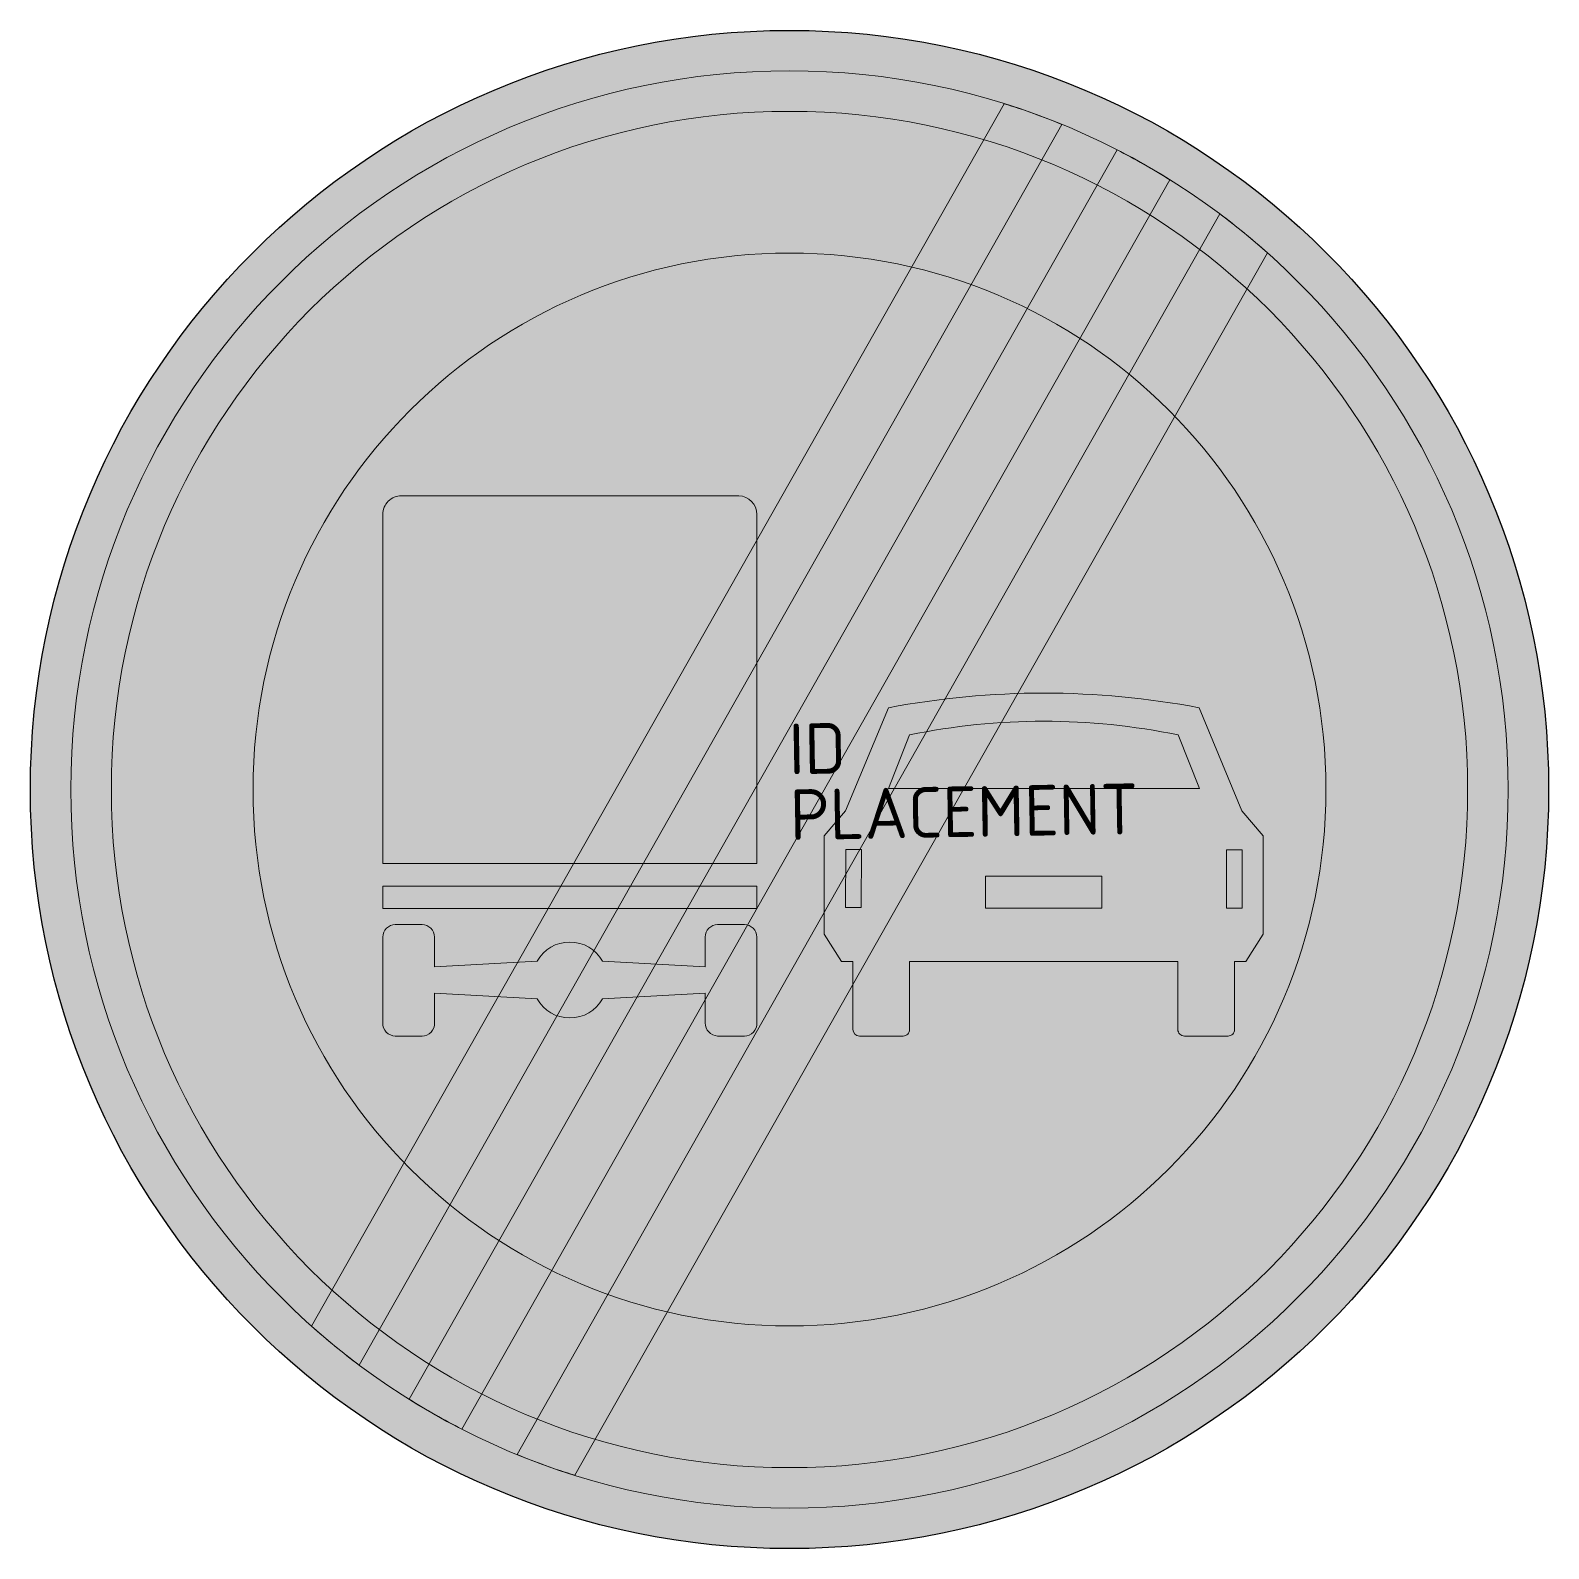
# Model space of a CAD drawing. Extents: x -3.75 to 3.75, y -3.75 to 3.75.
import ezdxf
from ezdxf.enums import TextEntityAlignment as Align

# ---------------------------------------------------------------- set-up
doc = ezdxf.new("R2010")
doc.units = 0
doc.styles.add('NLCS-ISO', font='NLCS-ISO.ttf', dxfattribs={"height": 0.25})

msp = doc.modelspace()

# ---------------------------------------------------------------- hatches: boundary and pattern name
at = {"true_color": 0xf1f0ea}
h = msp.add_hatch(color=7, dxfattribs=at)
h.dxf.hatch_style = 1
h.paths.add_polyline_path([(-3.75, 0), (-3.55, 0, -1), (3.55, 0), (3.75, 0, 1)])
h = msp.add_hatch(color=7, dxfattribs=at)
h.dxf.hatch_style = 1
h.paths.add_polyline_path([(-3.55, 0), (-3.35, 0, -1), (3.35, 0), (3.55, 0, 1)])
at = {"true_color": 0x2a292a}
h = msp.add_hatch(color=250, dxfattribs=at)
h.dxf.hatch_style = 1
edge = h.paths.add_edge_path()
edge.add_line((-2.1262, -2.8429), (1.3461, 3.2849))
edge.add_arc((0, 0), 3.55, 67.71632, 72.61112)
edge.add_line((1.0609, 3.3878), (-2.361, -2.6511))
edge.add_arc((0, 0), 3.55, 228.31278, 233.20759)
at = {"true_color": 0xf1f0ea}
h = msp.add_hatch(color=7, dxfattribs=at)
h.dxf.hatch_style = 1
h.paths.add_polyline_path([(-3.35, 0), (-2.65, 0, -1), (2.65, 0), (3.35, 0, 1)])
at = {"true_color": 0x2a292a}
h = msp.add_hatch(color=250, dxfattribs=at)
h.dxf.hatch_style = 1
edge = h.paths.add_edge_path()
edge.add_line((1.6186, 3.1595), (-1.8786, -3.0122))
edge.add_arc((0, 0), 3.55, 238.04957, 242.87433)
edge.add_line((-1.6186, -3.1595), (1.8786, 3.0122))
edge.add_arc((0, 0), 3.55, 58.04957, 62.87433)
h = msp.add_hatch(color=250, dxfattribs=at)
h.dxf.hatch_style = 1
edge = h.paths.add_edge_path()
edge.add_line((-1.0609, -3.3878), (2.361, 2.6511))
edge.add_arc((0, 0), 3.55, 48.31278, 53.20759)
edge.add_line((2.1262, 2.8429), (-1.3461, -3.2849))
edge.add_arc((0, 0), 3.55, 247.71632, 252.61112)
at = {"true_color": 0xf1f0ea}
h = msp.add_hatch(color=7, dxfattribs=at)
h.dxf.hatch_style = 1
h.paths.add_polyline_path([(-2.65, 0, 1), (2.65, 0, 1)])
h.paths.add_polyline_path([(-0.1612, 1.3587), (-0.1612, -0.3661), (-2.009, -0.3661), (-2.009, 1.3587, -0.414214), (-1.9168, 1.4509), (-0.2567, 1.4509, -0.424247)], flags=16)
h.paths.add_polyline_path([(2.0233, 0.4038), (2.2351, -0.1048), (2.34, -0.2296), (2.34, -0.7146), (2.255, -0.8504), (2.1989, -0.8504), (2.1989, -1.1852, -0.414214), (2.1663, -1.2178), (1.9509, -1.2178, -0.414214), (1.9183, -1.1852), (1.9183, -0.8504), (0.5936, -0.8504), (0.5936, -1.1852, -0.41428), (0.561, -1.2178), (0.3457, -1.2178, -0.41428), (0.3131, -1.1852), (0.3131, -0.8504), (0.257, -0.8504), (0.1719, -0.7146), (0.1719, -0.2296), (0.2769, -0.1048), (0.4886, 0.4038, -0.094336)], flags=16)
h.paths.add_polyline_path([(1.9192, 0.2696), (2.0257, 0.0049), (0.4894, 0.0049), (0.5927, 0.2696, -0.102193)], flags=0)
h.paths.add_polyline_path([(0.3552, -0.2963), (0.3545, -0.5836), (0.277, -0.5834), (0.2777, -0.2961)], flags=0)
h.paths.add_polyline_path([(0.969, -0.4276), (1.5435, -0.4276), (1.5435, -0.5857), (0.969, -0.5857)], flags=0)
h.paths.add_polyline_path([(-0.1612, -0.4768), (-0.1612, -0.5875), (-2.009, -0.5875), (-2.009, -0.4768)], flags=16)
h.paths.add_polyline_path([(2.1581, -0.2985), (2.2356, -0.2985), (2.2356, -0.5857), (2.1581, -0.5857)], flags=0)
h.paths.add_polyline_path([(-0.1612, -0.7289), (-0.1612, -1.1532, -0.428535), (-0.2227, -1.2178), (-0.3486, -1.2178, -0.428535), (-0.4164, -1.1532), (-0.4164, -1.0056), (-0.9237, -1.0333, -0.590518), (-1.2465, -1.0333), (-1.7538, -1.0056), (-1.7538, -1.1532, -0.428535), (-1.8153, -1.2178), (-1.9458, -1.2178, -0.407862), (-2.009, -1.1576), (-2.009, -0.7289, -0.414214), (-1.9475, -0.6674), (-1.8153, -0.6674, -0.414214), (-1.7538, -0.7289), (-1.7538, -0.8765), (-1.2465, -0.8488, -0.590518), (-0.9237, -0.8488), (-0.4164, -0.8765), (-0.4164, -0.7289, -0.414214), (-0.3549, -0.6674), (-0.2227, -0.6674, -0.414214)], flags=16)
at = {"true_color": 0x8e9291}
h = msp.add_hatch(color=252, dxfattribs=at)
h.dxf.hatch_style = 1
h.paths.add_polyline_path([(-0.1612, 1.3587, 0.424247), (-0.2567, 1.4509), (-1.9168, 1.4509, 0.414214), (-2.009, 1.3587), (-2.009, -0.3661), (-0.1612, -0.3661)])
h = msp.add_hatch(color=252, dxfattribs=at)
h.dxf.hatch_style = 1
h.paths.add_polyline_path([(1.272, 0.0049), (0.4894, 0.0049), (0.5927, 0.2696, -0.052187), (1.272, 0.3373), (1.272, 0.4761, 0.04804), (0.4886, 0.4038), (0.2769, -0.1048), (0.1719, -0.2296), (0.1719, -0.5034), (0.2772, -0.5034), (0.2777, -0.2961), (0.3552, -0.2963), (0.3547, -0.5034), (0.969, -0.5034), (0.969, -0.4276), (1.272, -0.4276)])
h = msp.add_hatch(color=252, dxfattribs=at)
h.dxf.hatch_style = 1
h.paths.add_polyline_path([(2.34, -0.2296), (2.2351, -0.1048), (2.0233, 0.4038, 0.046087), (1.272, 0.4761), (1.272, 0.3373, -0.04974), (1.9192, 0.2696), (2.0257, 0.0049), (1.272, 0.0049), (1.272, -0.4276), (1.5435, -0.4276), (1.5435, -0.5034), (2.1581, -0.5034), (2.1581, -0.2985), (2.2356, -0.2985), (2.2356, -0.5034), (2.34, -0.5034)])
at = {"true_color": 0xf1f0ea}
h = msp.add_hatch(color=7, dxfattribs=at)
h.dxf.hatch_style = 1
h.paths.add_polyline_path([(1.9199, 0.2696, 0.102193), (0.5934, 0.2696), (0.4869, 0.0049), (2.0232, 0.0049)])
h = msp.add_hatch(color=7, dxfattribs=at)
h.dxf.hatch_style = 1
h.paths.add_polyline_path([(3.75, 0), (3.55, 0, -1), (-3.55, 0), (-3.75, 0, 1)])
h = msp.add_hatch(color=7, dxfattribs=at)
h.dxf.hatch_style = 1
h.paths.add_polyline_path([(3.55, 0), (3.35, 0, -1), (-3.35, 0), (-3.55, 0, 1)])
h = msp.add_hatch(color=7, dxfattribs=at)
h.dxf.hatch_style = 1
h.paths.add_polyline_path([(3.35, 0), (2.65, 0, -1), (-2.65, 0), (-3.35, 0, 1)])
h = msp.add_hatch(color=7, dxfattribs=at)
h.dxf.hatch_style = 1
h.paths.add_polyline_path([(0.3545, -0.2985), (0.277, -0.2985), (0.277, -0.5857), (0.3545, -0.5857)])
h = msp.add_hatch(color=7, dxfattribs=at)
h.dxf.hatch_style = 1
h.paths.add_polyline_path([(2.2349, -0.2961), (2.1574, -0.2963), (2.1581, -0.5836), (2.2355, -0.5834)])
h = msp.add_hatch(color=7, dxfattribs=at)
h.dxf.hatch_style = 1
h.paths.add_polyline_path([(1.5435, -0.4276), (0.969, -0.4276), (0.969, -0.5857), (1.5435, -0.5857)])
at = {"true_color": 0x8e9291}
h = msp.add_hatch(color=252, dxfattribs=at)
h.dxf.hatch_style = 1
h.paths.add_polyline_path([(-0.1612, -0.4768), (-2.009, -0.4768), (-2.009, -0.5875), (-0.1612, -0.5875)])
h = msp.add_hatch(color=252, dxfattribs=at)
h.dxf.hatch_style = 1
h.paths.add_polyline_path([(1.272, -0.5857), (0.969, -0.5857), (0.969, -0.5034), (0.3547, -0.5034), (0.3545, -0.5836), (0.277, -0.5834), (0.2772, -0.5034), (0.1719, -0.5034), (0.1719, -0.7146), (0.257, -0.8504), (0.3131, -0.8504), (0.3131, -1.1852, 0.41428), (0.3457, -1.2178), (0.561, -1.2178, 0.41428), (0.5936, -1.1852), (0.5936, -0.8504), (1.272, -0.8504)])
h = msp.add_hatch(color=252, dxfattribs=at)
h.dxf.hatch_style = 1
h.paths.add_polyline_path([(2.34, -0.5034), (2.2356, -0.5034), (2.2356, -0.5857), (2.1581, -0.5857), (2.1581, -0.5034), (1.5435, -0.5034), (1.5435, -0.5857), (1.272, -0.5857), (1.272, -0.8504), (1.9183, -0.8504), (1.9183, -1.1852, 0.414214), (1.9509, -1.2178), (2.1663, -1.2178, 0.414214), (2.1989, -1.1852), (2.1989, -0.8504), (2.255, -0.8504), (2.34, -0.7146)])
h = msp.add_hatch(color=252, dxfattribs=at)
h.dxf.hatch_style = 1
edge = h.paths.add_edge_path()
edge.add_arc((-1.9467, -1.1554), 0.0624, 177.98367, 269.22899)
edge.add_line((-1.9475, -1.2178), (-1.8153, -1.2178))
edge.add_arc((-1.8153, -1.1562), 0.0616, 270, 362.78735)
edge.add_line((-1.7538, -1.1532), (-1.7538, -1.0056))
edge.add_line((-1.7538, -1.0056), (-1.2465, -1.0333))
edge.add_arc((-1.0851, -0.9443), 0.1843, 208.87478, 331.12522)
edge.add_line((-0.9237, -1.0333), (-0.4164, -1.0056))
edge.add_line((-0.4164, -1.0056), (-0.4164, -1.1532))
edge.add_arc((-0.3518, -1.1532), 0.0646, 180, 267.21265)
edge.add_line((-0.3549, -1.2178), (-0.2227, -1.2178))
edge.add_arc((-0.2227, -1.1562), 0.0616, 270, 362.78735)
edge.add_line((-0.1612, -1.1532), (-0.1612, -0.7289))
edge.add_arc((-0.2227, -0.7289), 0.0615, 0, 90)
edge.add_line((-0.2227, -0.6674), (-0.3549, -0.6674))
edge.add_arc((-0.3549, -0.7289), 0.0615, 90, 180)
edge.add_line((-0.4164, -0.7289), (-0.4164, -0.8765))
edge.add_line((-0.4164, -0.8765), (-0.9237, -0.8488))
edge.add_arc((-1.0851, -0.9379), 0.1843, 28.87478, 151.12522)
edge.add_line((-1.2465, -0.8488), (-1.7538, -0.8765))
edge.add_line((-1.7538, -0.8765), (-1.7538, -0.7289))
edge.add_arc((-1.8153, -0.7289), 0.0615, 0, 90)
edge.add_line((-1.8153, -0.6674), (-1.9475, -0.6674))
edge.add_arc((-1.9475, -0.7289), 0.0615, 90, 180)
edge.add_line((-2.009, -0.7289), (-2.009, -1.1532))

# ---------------------------------------------------------------- linework, layer by layer
at = {"color": 250, "lineweight": 0, "true_color": 0x2a292a}
for points in [[(-2.1262, -2.8429), (1.3461, 3.2849, 0.021361), (1.0609, 3.3878), (-2.361, -2.6511, 0.021361)], [(1.6186, 3.1595), (-1.8786, -3.0122, 0.021055), (-1.6186, -3.1595), (1.8786, 3.0122, 0.021055)], [(-1.0609, -3.3878), (2.361, 2.6511, 0.021361), (2.1262, 2.8429), (-1.3461, -3.2849, 0.021361)]]:
    msp.add_lwpolyline(points, format="xyb", close=True, dxfattribs=at)
at = {"color": 252, "lineweight": 0, "true_color": 0x8e9291}
for points in [[(-0.1612, -0.3661), (-0.1612, 1.3587, 0.404251), (-0.2504, 1.4509), (-1.9168, 1.4509, 0.414214), (-2.009, 1.3587), (-2.009, -0.3661)], [(0.5936, -0.8504), (1.9183, -0.8504), (1.9183, -1.1852, 0.414214), (1.9509, -1.2178), (2.1663, -1.2178, 0.414214), (2.1989, -1.1852), (2.1989, -0.8504), (2.255, -0.8504), (2.34, -0.7146), (2.34, -0.2296), (2.2351, -0.1048), (2.0233, 0.4038, 0.094336), (0.4886, 0.4038), (0.2769, -0.1048), (0.1719, -0.2296), (0.1719, -0.7146), (0.257, -0.8504), (0.3131, -0.8504), (0.3131, -1.1852, 0.414147), (0.3457, -1.2178), (0.561, -1.2178, 0.41428), (0.5936, -1.1852)], [(2.0257, 0.0049), (0.4894, 0.0049), (0.5927, 0.2696, -0.102193), (1.9192, 0.2696)], [(-2.009, -1.1532, 0.420594), (-1.9475, -1.2178), (-1.8153, -1.2178, 0.428535), (-1.7538, -1.1532), (-1.7538, -1.0056), (-1.2465, -1.0333, 0.590518), (-0.9237, -1.0333), (-0.4164, -1.0056), (-0.4164, -1.1532, 0.400036), (-0.3549, -1.2178), (-0.2227, -1.2178, 0.428535), (-0.1612, -1.1532), (-0.1612, -0.7289, 0.414214), (-0.2227, -0.6674), (-0.3549, -0.6674, 0.414214), (-0.4164, -0.7289), (-0.4164, -0.8765), (-0.9237, -0.8488, 0.590518), (-1.2465, -0.8488), (-1.7538, -0.8765), (-1.7538, -0.7289, 0.414214), (-1.8153, -0.6674), (-1.9475, -0.6674, 0.414214), (-2.009, -0.7289)]]:
    msp.add_lwpolyline(points, format="xyb", close=True, dxfattribs=at)
for points in [[(0.3545, -0.5836), (0.277, -0.5834), (0.2777, -0.2961), (0.3552, -0.2963)], [(2.1581, -0.5857), (2.2356, -0.5857), (2.2356, -0.2985), (2.1581, -0.2985)], [(0.969, -0.5857), (1.5435, -0.5857), (1.5435, -0.4276), (0.969, -0.4276)], [(-2.009, -0.4768), (-0.1612, -0.4768), (-0.1612, -0.5875), (-2.009, -0.5875)]]:
    msp.add_lwpolyline(points, close=True, dxfattribs=at)
at = {"color": 252, "true_color": 0x8e9291}
msp.add_circle((0, 0), 3.75, dxfattribs=at)
at = {"color": 7, "lineweight": 0, "true_color": 0xf1f0ea}
for radius in [3.55, 3.35, 2.65]:
    msp.add_circle((0, 0), radius, dxfattribs=at)

# ---------------------------------------------------------------- texts
at = {"style": 'NLCS-ISO'}
msp.add_attdef('ID', text='', height=0.25, rotation=1, dxfattribs=at).set_placement((0, 0), align=Align.BOTTOM_LEFT)
msp.add_attdef('PLACEMENT', text='', height=0.25, rotation=1, dxfattribs=at).set_placement((0, 0), align=Align.TOP_LEFT)

doc.saveas('drawing.dxf')
